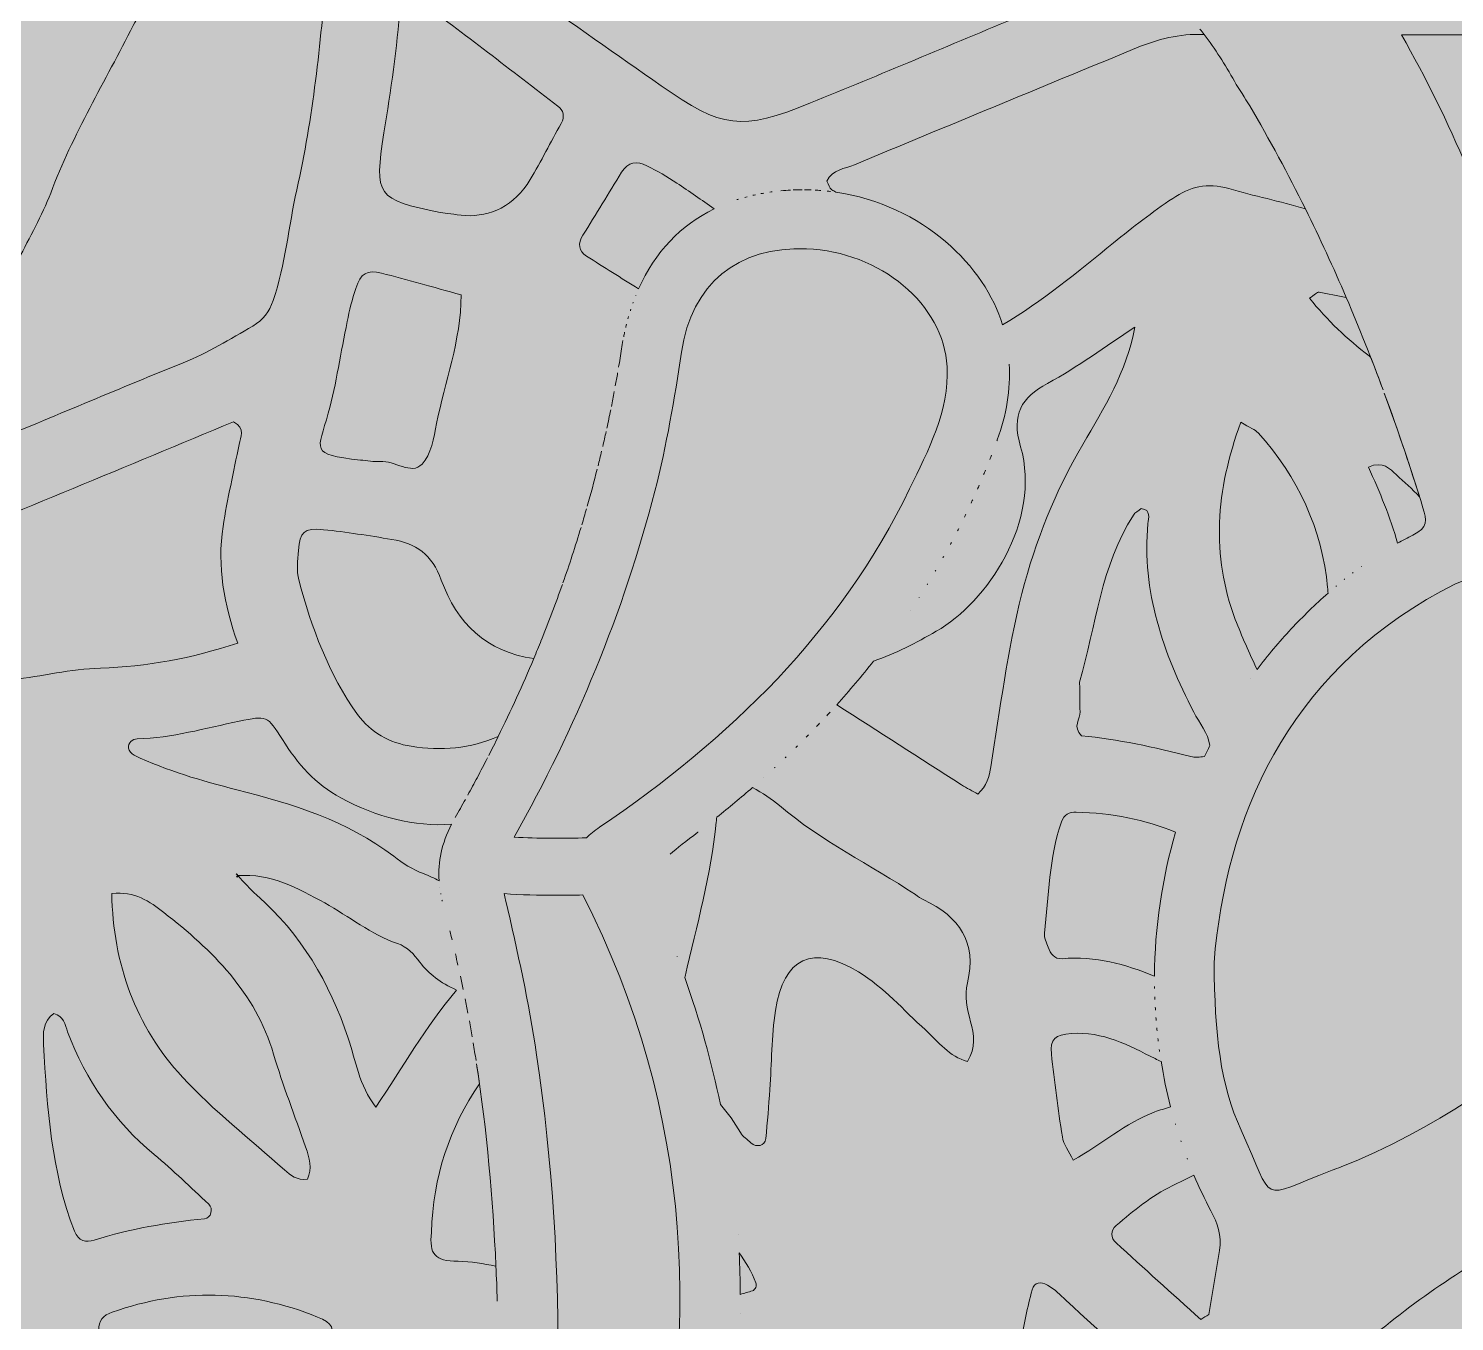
# Model space of a CAD drawing. Extents: x 31 to 2970, y -2969 to -30.
# Drawn here: x 884.4 to 1365, y -763.4 to -327.3 of the extents above; entities that cross this region are included whole.
import ezdxf

# ---------------------------------------------------------------- set-up
doc = ezdxf.new("R2010")
doc.units = 0
doc.header["$MEASUREMENT"] = 0
doc.layers.add('Layer 1', color=7, linetype='Continuous')

# ---------------------------------------------------------------- blocks, each defined once
blk = doc.blocks.new('block 2')
at = {"layer": 'Layer 1', "true_color": 0xffffff}
h = blk.add_hatch(color=7, dxfattribs=at)
h.dxf.hatch_style = 2
edge = h.paths.add_edge_path()
edge.add_spline(control_points=[(954.96, -613.02), (954.97, -613.03), (954.98, -613.04), (954.99, -613.05), (954.99, -613.04), (954.99, -613.03), (954.98, -613.01), (954.98, -613.02), (954.97, -613.02), (954.96, -613.02)], knot_values=[0, 0, 0, 0, 1, 1, 1, 2, 2, 2, 3, 3, 3, 3], degree=3, periodic=1)
at = {"layer": 'Layer 1', "lineweight": 0}
for points, knots in [([(1225.91, -315.08), (1226.82, -315.55), (1227.37, -316.7), (1228.14, -317.6), (1225.74, -320.83), (1221.98, -321.69), (1218.55, -323.12), (1195.01, -332.91), (1171.54, -342.84), (1147.94, -352.45), (1124.67, -361.93), (1118.09, -361.05), (1097.58, -346.63), (1082.63, -336.11), (1067.59, -325.7), (1052.81, -314.93), (1038.04, -304.15), (1024.79, -291.6), (1011.58, -279.34), (1012.38, -277.74), (1012.63, -276.29), (1013.26, -276.1), (1031.83, -270.62), (1049.48, -262.37), (1068.41, -257.92), (1073.47, -256.73), (1077.8, -256.57), (1082.88, -258.18), (1103.44, -264.7), (1124.4, -269.95), (1144.1, -279.05), (1151.11, -282.29), (1158.38, -284.99), (1166.08, -286.56), (1170.89, -287.54), (1175.61, -289.5), (1180.04, -291.7), (1195.42, -299.32), (1210.66, -307.21), (1225.91, -315.08)], [0, 0, 0, 0, 1, 1, 1, 2, 2, 2, 3, 3, 3, 4, 4, 4, 5, 5, 5, 6, 6, 6, 7, 7, 7, 8, 8, 8, 9, 9, 9, 10, 10, 10, 11, 11, 11, 12, 12, 12, 13, 13, 13, 13]), ([(976.69, -291.2), (979.19, -289.92), (981.56, -288.58), (984.61, -289.76), (986.46, -295.69), (985.3, -301.81), (984.82, -307.8), (982.81, -332.62), (980.29, -357.36), (974.78, -381.74), (971.98, -394.12), (971.07, -406.88), (966.82, -419.01), (965.45, -422.94), (963.57, -425.56), (959.97, -427.67), (952.32, -432.15), (944.8, -436.7), (936.51, -440.04), (915.47, -448.52), (894.61, -457.43), (873.65, -466.1), (870.08, -467.57), (866.42, -468.81), (862.75, -470.01), (860.6, -470.71), (858.45, -468.32), (859.33, -466.06), (865.79, -449.55), (870.95, -432.63), (875.86, -415.6), (876.91, -411.95), (879.28, -408.68), (881, -405.21), (884.67, -397.76), (888.94, -390.54), (891.85, -382.81), (899.28, -363.03), (910.22, -345.05), (919.67, -326.31), (922.31, -321.07), (925.83, -317.35), (930.97, -314.74), (938.37, -310.98), (945.57, -306.82), (952.95, -303.02), (960.81, -298.98), (968.81, -295.21), (976.69, -291.2)], [0, 0, 0, 0, 1, 1, 1, 2, 2, 2, 3, 3, 3, 4, 4, 4, 5, 5, 5, 6, 6, 6, 7, 7, 7, 8, 8, 8, 9, 9, 9, 10, 10, 10, 11, 11, 11, 12, 12, 12, 13, 13, 13, 14, 14, 14, 15, 15, 15, 16, 16, 16, 16]), ([(1015.34, -317.24), (1031.21, -329.29), (1047.05, -341.37), (1062.82, -353.55), (1064.6, -354.93), (1065.27, -356.95), (1063.9, -359.38), (1060.34, -365.63), (1057.17, -372.11), (1053.5, -378.3), (1048.18, -387.24), (1039.98, -390.83), (1031.61, -390.42), (1027.56, -389.93), (1025.33, -389.82), (1023.17, -389.38), (1001.61, -384.94), (1000.85, -383.91), (1004.18, -362.48), (1006.39, -348.24), (1008.82, -334.05), (1009.45, -319.62), (1009.6, -316.21), (1012.51, -315.1), (1015.34, -317.24)], [0, 0, 0, 0, 1, 1, 1, 2, 2, 2, 3, 3, 3, 4, 4, 4, 5, 5, 5, 6, 6, 6, 7, 7, 7, 8, 8, 8, 8]), ([(1256.46, -334.42), (1263.67, -331.42), (1270.86, -329.26), (1278.9, -329.32), (1279.48, -329.33), (1280.07, -329.33), (1280.65, -329.33), (1284.37, -334.13), (1287.63, -339.51), (1290.87, -345.13), (1292.48, -347.98), (1294.37, -350.63), (1296.02, -353.44), (1302.72, -364.83), (1308.94, -376.41), (1314.76, -388.17), (1306.19, -385.59), (1297.46, -383.82), (1288.92, -381.3), (1281.74, -379.17), (1275.67, -380.81), (1270.04, -384.62), (1263.17, -389.27), (1256.55, -394.32), (1250.14, -399.59), (1238.11, -409.46), (1226.04, -419.25), (1212.67, -427.31), (1206.95, -407.8), (1185.93, -386.8), (1156.45, -382.5), (1156, -382.24), (1155.56, -381.98), (1155.11, -381.72), (1154.33, -381.27), (1154.07, -379.91), (1153.47, -378.81), (1155.23, -374.81), (1159.54, -374.66), (1162.81, -373.29), (1193.98, -360.22), (1225.25, -347.41), (1256.46, -334.42)], [0, 0, 0, 0, 1, 1, 1, 2, 2, 2, 3, 3, 3, 4, 4, 4, 5, 5, 5, 6, 6, 6, 7, 7, 7, 8, 8, 8, 9, 9, 9, 10, 10, 10, 11, 11, 11, 12, 12, 12, 13, 13, 13, 14, 14, 14, 14]), ([(1279.23, -327.55), (1279.71, -328.13), (1280.19, -328.73), (1280.65, -329.33), (1280.19, -328.73), (1279.71, -328.13), (1279.23, -327.55)], [0, 0, 0, 0, 1, 1, 1, 2, 2, 2, 2]), ([(1373.46, -364.56), (1371.91, -367.82), (1370.48, -371.06), (1369.27, -374.35), (1362.8, -358.97), (1355.42, -344.01), (1347.14, -329.47), (1359.91, -329.46), (1372.68, -329.46), (1385.45, -329.48), (1388.07, -329.48), (1390.93, -328.75), (1394.38, -331.89), (1386.72, -342.87), (1379, -352.93), (1373.46, -364.56)], [0, 0, 0, 0, 1, 1, 1, 2, 2, 2, 3, 3, 3, 4, 4, 4, 5, 5, 5, 5]), ([(1090, -415.15), (1090, -415.15), (1090, -415.15), (1090.01, -415.14), (1084.15, -411.47), (1078.3, -407.79), (1072.46, -404.09), (1069.71, -402.35), (1069.44, -399.88), (1071.23, -397.03), (1075.65, -390), (1079.93, -382.9), (1084.25, -375.81), (1086.41, -372.28), (1089.5, -371.93), (1092.83, -373.61), (1096.28, -375.35), (1099.62, -377.35), (1102.86, -379.46), (1107.12, -382.25), (1111.26, -385.2), (1115.47, -388.15), (1104.24, -393.66), (1095.55, -402.67), (1090, -415.15)], [0, 0, 0, 0, 1, 1, 1, 2, 2, 2, 3, 3, 3, 4, 4, 4, 5, 5, 5, 6, 6, 6, 7, 7, 7, 8, 8, 8, 8]), ([(1125.78, -384.27), (1126.04, -384.2), (1126.3, -384.13), (1126.56, -384.06), (1126.3, -384.13), (1126.04, -384.2), (1125.78, -384.27)], [0, 0, 0, 0, 1, 1, 1, 2, 2, 2, 2]), ([(1128.47, -383.59), (1128.77, -383.52), (1129.07, -383.45), (1129.37, -383.39), (1129.07, -383.45), (1128.77, -383.52), (1128.47, -383.59)], [0, 0, 0, 0, 1, 1, 1, 2, 2, 2, 2]), ([(1131.26, -383.01), (1131.58, -382.95), (1131.89, -382.89), (1132.2, -382.83), (1131.89, -382.89), (1131.58, -382.95), (1131.26, -383.01)], [0, 0, 0, 0, 1, 1, 1, 2, 2, 2, 2]), ([(1134.21, -382.52), (1134.5, -382.48), (1134.78, -382.43), (1135.07, -382.39), (1134.78, -382.43), (1134.5, -382.48), (1134.21, -382.52)], [0, 0, 0, 0, 1, 1, 1, 2, 2, 2, 2]), ([(1137.98, -382.05), (1139.08, -381.95), (1140.16, -381.88), (1141.23, -381.82), (1140.16, -381.88), (1139.08, -381.95), (1137.98, -382.05)], [0, 0, 0, 0, 1, 1, 1, 2, 2, 2, 2]), ([(1142.1, -381.78), (1143.12, -381.74), (1144.13, -381.71), (1145.14, -381.71), (1144.13, -381.71), (1143.12, -381.74), (1142.1, -381.78)], [0, 0, 0, 0, 1, 1, 1, 2, 2, 2, 2]), ([(1145.97, -381.72), (1146.7, -381.72), (1147.42, -381.74), (1148.14, -381.76), (1147.42, -381.74), (1146.7, -381.72), (1145.97, -381.72)], [0, 0, 0, 0, 1, 1, 1, 2, 2, 2, 2]), ([(1149.47, -381.82), (1150.13, -381.85), (1150.79, -381.9), (1151.45, -381.95), (1150.79, -381.9), (1150.13, -381.85), (1149.47, -381.82)], [0, 0, 0, 0, 1, 1, 1, 2, 2, 2, 2]), ([(1154.72, -382.28), (1154.34, -382.23), (1153.96, -382.19), (1153.57, -382.15), (1153.96, -382.19), (1154.34, -382.23), (1154.72, -382.28)], [0, 0, 0, 0, 1, 1, 1, 2, 2, 2, 2]), ([(1123.17, -385.05), (1123.35, -384.99), (1123.53, -384.94), (1123.7, -384.88), (1123.53, -384.94), (1123.35, -384.99), (1123.17, -385.05)], [0, 0, 0, 0, 1, 1, 1, 2, 2, 2, 2]), ([(1314.77, -388.18), (1319.64, -398.01), (1324.23, -407.97), (1328.55, -418.04), (1324.23, -407.97), (1319.64, -398.01), (1314.77, -388.18)], [0, 0, 0, 0, 1, 1, 1, 2, 2, 2, 2]), ([(1146.64, -401.63), (1171.44, -402.55), (1192.98, -420.4), (1193.98, -441.4), (1194.71, -456.48), (1187.64, -469.56), (1181.37, -482.52), (1157.94, -530.94), (1120.71, -566.9), (1076.87, -596.71), (1075.17, -597.86), (1073.67, -599.06), (1072.4, -600.25), (1065.1, -600.44), (1055.9, -600.52), (1048.1, -600.02), (1068.75, -563.13), (1084.91, -524.44), (1095.48, -483.36), (1099.48, -467.86), (1102.1, -452.21), (1104.44, -436.48), (1107.87, -413.4), (1123.33, -400.78), (1146.64, -401.63)], [0, 0, 0, 0, 1, 1, 1, 2, 2, 2, 3, 3, 3, 4, 4, 4, 5, 5, 5, 6, 6, 6, 7, 7, 7, 8, 8, 8, 8]), ([(1003.35, -409.85), (1011.93, -412), (1020.43, -414.48), (1030.23, -417.16), (1030.04, -432.87), (1024.74, -446.47), (1021.92, -460.52), (1020.96, -465.31), (1020.12, -471.06), (1017.02, -474.24), (1013.3, -478.06), (1007.8, -472.95), (1002.9, -473.33), (1000.71, -473.5), (998.47, -473.08), (996.26, -472.85), (978.68, -471), (981.99, -469.66), (985.41, -457.02), (988.15, -446.91), (989.63, -436.47), (991.77, -426.19), (992.55, -422.41), (993.41, -418.61), (994.65, -414.96), (996.36, -409.88), (998.42, -408.62), (1003.35, -409.85)], [0, 0, 0, 0, 1, 1, 1, 2, 2, 2, 3, 3, 3, 4, 4, 4, 5, 5, 5, 6, 6, 6, 7, 7, 7, 8, 8, 8, 9, 9, 9, 9]), ([(1089.02, -417.48), (1089.04, -417.44), (1089.06, -417.39), (1089.08, -417.34), (1089.06, -417.39), (1089.04, -417.44), (1089.02, -417.48)], [0, 0, 0, 0, 1, 1, 1, 2, 2, 2, 2]), ([(1336.76, -438.13), (1336.6, -438.01), (1336.43, -437.89), (1336.27, -437.76), (1328.82, -432.11), (1322.14, -425.71), (1316.13, -418.29), (1317.8, -417.21), (1318.7, -416.13), (1319.37, -416.26), (1322.44, -416.85), (1325.5, -417.47), (1328.56, -418.07), (1332.96, -428.34), (1337.08, -438.73), (1340.97, -449.22), (1339.59, -445.51), (1338.2, -441.81), (1336.76, -438.13)], [0, 0, 0, 0, 1, 1, 1, 2, 2, 2, 3, 3, 3, 4, 4, 4, 5, 5, 5, 6, 6, 6, 6]), ([(1087.22, -422.51), (1087.28, -422.35), (1087.33, -422.18), (1087.38, -422.01), (1087.33, -422.18), (1087.28, -422.35), (1087.22, -422.51)], [0, 0, 0, 0, 1, 1, 1, 2, 2, 2, 2]), ([(1088.09, -419.94), (1088.13, -419.83), (1088.16, -419.73), (1088.2, -419.63), (1088.16, -419.73), (1088.13, -419.83), (1088.09, -419.94)], [0, 0, 0, 0, 1, 1, 1, 2, 2, 2, 2]), ([(1085.68, -428.12), (1085.76, -427.77), (1085.84, -427.41), (1085.93, -427.05), (1085.84, -427.41), (1085.76, -427.77), (1085.68, -428.12)], [0, 0, 0, 0, 1, 1, 1, 2, 2, 2, 2]), ([(1086.42, -425.23), (1086.49, -424.98), (1086.55, -424.73), (1086.63, -424.48), (1086.55, -424.73), (1086.49, -424.98), (1086.42, -425.23)], [0, 0, 0, 0, 1, 1, 1, 2, 2, 2, 2]), ([(1084.25, -435.4), (1083.94, -437.46), (1083.6, -439.52), (1083.26, -441.58), (1083.6, -439.52), (1083.94, -437.46), (1084.25, -435.4), (1084.4, -434.42), (1084.56, -433.46), (1084.74, -432.51), (1084.57, -433.46), (1084.4, -434.42), (1084.25, -435.4)], [0, 0, 0, 0, 1, 1, 1, 2, 2, 2, 3, 3, 3, 4, 4, 4, 4]), ([(1084.99, -431.27), (1085.09, -430.75), (1085.19, -430.23), (1085.3, -429.73), (1085.19, -430.23), (1085.09, -430.75), (1084.99, -431.27)], [0, 0, 0, 0, 1, 1, 1, 2, 2, 2, 2]), ([(1218.75, -468.35), (1215.58, -457.44), (1219.03, -451.81), (1227.87, -447.01), (1238.06, -441.48), (1247.36, -434.53), (1257.23, -428.1), (1254.5, -443.17), (1246.92, -455.26), (1239.72, -467.59), (1230.54, -483.33), (1223.83, -499.9), (1219.24, -517.81), (1214.28, -537.15), (1211.93, -556.74), (1208.71, -576.26), (1208.17, -579.52), (1207.43, -582.8), (1204.32, -585.48), (1202.6, -584.5), (1200.66, -583.52), (1198.84, -582.35), (1184.84, -573.38), (1170.85, -564.39), (1156.83, -555.38), (1161.13, -550.6), (1165.26, -545.68), (1169.23, -540.64), (1176.64, -538.16), (1183.56, -534.44), (1190.35, -530.6), (1207.39, -520.97), (1226.01, -493.35), (1218.75, -468.35)], [0, 0, 0, 0, 1, 1, 1, 2, 2, 2, 3, 3, 3, 4, 4, 4, 5, 5, 5, 6, 6, 6, 7, 7, 7, 8, 8, 8, 9, 9, 9, 10, 10, 10, 11, 11, 11, 11]), ([(1214.91, -440.49), (1215.39, -449.12), (1213.97, -457.63), (1210.91, -466.09), (1210.87, -466.19), (1210.84, -466.28), (1210.8, -466.38), (1210.84, -466.28), (1210.87, -466.19), (1210.91, -466.09), (1213.97, -457.63), (1215.39, -449.12), (1214.91, -440.49)], [0, 0, 0, 0, 1, 1, 1, 2, 2, 2, 3, 3, 3, 4, 4, 4, 4]), ([(1082.94, -443.41), (1082.68, -444.9), (1082.42, -446.39), (1082.15, -447.87), (1082.42, -446.39), (1082.68, -444.9), (1082.94, -443.41)], [0, 0, 0, 0, 1, 1, 1, 2, 2, 2, 2]), ([(1081.8, -449.79), (1081.48, -451.47), (1081.16, -453.14), (1080.82, -454.82), (1081.16, -453.14), (1081.48, -451.47), (1081.8, -449.79)], [0, 0, 0, 0, 1, 1, 1, 2, 2, 2, 2]), ([(1350.98, -498.17), (1349.23, -499.05), (1347.51, -499.97), (1345.81, -500.92), (1345.82, -500.92), (1345.82, -500.92), (1345.82, -500.92), (1343.49, -492.13), (1339.75, -483.66), (1336.04, -475.24), (1340.92, -473.03), (1343.32, -475.9), (1345.39, -477.78), (1348.07, -480.21), (1350.75, -482.65), (1353.25, -485.26), (1349.56, -473.48), (1345.61, -461.83), (1341.37, -450.3), (1346.05, -463.03), (1350.39, -475.91), (1354.41, -488.94), (1355.72, -493.17), (1356.22, -495.59), (1350.98, -498.17)], [0, 0, 0, 0, 1, 1, 1, 2, 2, 2, 3, 3, 3, 4, 4, 4, 5, 5, 5, 6, 6, 6, 7, 7, 7, 8, 8, 8, 8]), ([(1080.61, -455.91), (1080.19, -457.97), (1079.75, -460.03), (1079.31, -462.09), (1079.75, -460.03), (1080.19, -457.97), (1080.61, -455.91)], [0, 0, 0, 0, 1, 1, 1, 2, 2, 2, 2]), ([(953.44, -459.97), (957.73, -462.33), (955.77, -465.14), (955.32, -467.57), (953.57, -476.81), (951.35, -485.98), (949.93, -495.27), (947.9, -508.63), (950.24, -521.65), (954.88, -534.63), (939.41, -539.69), (924.16, -542.58), (908.64, -543.03), (898.54, -543.32), (888.88, -545.77), (878.99, -546.94), (871.41, -547.84), (865.94, -551.82), (861.46, -558.19), (852.77, -570.52), (846.64, -584.23), (839.32, -597.28), (834.14, -606.52), (827.98, -614.96), (821.13, -624.08), (810.23, -617.06), (800.53, -609.03), (787.9, -605.72), (776.09, -602.62), (764.38, -599.65), (752.41, -599), (750.94, -595.27), (753.23, -593.43), (755.14, -591.51), (781.05, -565.56), (807, -539.65), (832.91, -513.7), (836.46, -510.14), (840.19, -506.93), (844.94, -504.97), (881.29, -489.94), (917.61, -474.84), (953.44, -459.97)], [0, 0, 0, 0, 1, 1, 1, 2, 2, 2, 3, 3, 3, 4, 4, 4, 5, 5, 5, 6, 6, 6, 7, 7, 7, 8, 8, 8, 9, 9, 9, 10, 10, 10, 11, 11, 11, 12, 12, 12, 13, 13, 13, 14, 14, 14, 14]), ([(1292.98, -460.13), (1296.12, -462.01), (1297.81, -462.56), (1298.85, -463.71), (1312.27, -478.56), (1320.44, -496.23), (1322.26, -515.86), (1322.31, -516.49), (1322.36, -517.11), (1322.41, -517.74), (1318.11, -521.53), (1313.98, -525.58), (1309.98, -529.82), (1305.89, -534.18), (1302.06, -538.74), (1298.49, -543.47), (1298.49, -543.47), (1298.49, -543.47), (1298.49, -543.47), (1295.83, -537.92), (1293.33, -532.31), (1291.15, -526.58), (1282.98, -505.05), (1284.54, -483.18), (1292.98, -460.13)], [0, 0, 0, 0, 1, 1, 1, 2, 2, 2, 3, 3, 3, 4, 4, 4, 5, 5, 5, 6, 6, 6, 7, 7, 7, 8, 8, 8, 8]), ([(1079.05, -463.23), (1078.68, -464.91), (1078.3, -466.59), (1077.91, -468.26), (1078.3, -466.59), (1078.68, -464.91), (1079.05, -463.23)], [0, 0, 0, 0, 1, 1, 1, 2, 2, 2, 2]), ([(1077.53, -469.86), (1077.14, -471.52), (1076.74, -473.17), (1076.33, -474.82), (1076.74, -473.17), (1077.14, -471.52), (1077.53, -469.86)], [0, 0, 0, 0, 1, 1, 1, 2, 2, 2, 2]), ([(1208.4, -472.66), (1208.59, -472.18), (1208.79, -471.7), (1208.98, -471.22), (1208.79, -471.7), (1208.59, -472.18), (1208.4, -472.66)], [0, 0, 0, 0, 1, 1, 1, 2, 2, 2, 2]), ([(1076.04, -475.98), (1074.99, -480.14), (1073.88, -484.27), (1072.72, -488.38), (1073.88, -484.27), (1074.99, -480.14), (1076.04, -475.98)], [0, 0, 0, 0, 1, 1, 1, 2, 2, 2, 2]), ([(1206.32, -477.78), (1206.53, -477.28), (1206.75, -476.79), (1206.96, -476.28), (1206.75, -476.79), (1206.53, -477.28), (1206.32, -477.78)], [0, 0, 0, 0, 1, 1, 1, 2, 2, 2, 2]), ([(1204.24, -482.63), (1204.44, -482.18), (1204.64, -481.74), (1204.84, -481.29), (1204.64, -481.74), (1204.44, -482.18), (1204.24, -482.63)], [0, 0, 0, 0, 1, 1, 1, 2, 2, 2, 2]), ([(1072.44, -489.35), (1071.92, -491.14), (1071.4, -492.93), (1070.87, -494.72), (1071.4, -492.93), (1071.92, -491.14), (1072.44, -489.35)], [0, 0, 0, 0, 1, 1, 1, 2, 2, 2, 2]), ([(1202.07, -487.41), (1202.25, -487.02), (1202.44, -486.63), (1202.62, -486.24), (1202.44, -486.63), (1202.25, -487.02), (1202.07, -487.41)], [0, 0, 0, 0, 1, 1, 1, 2, 2, 2, 2]), ([(1277.11, -557.85), (1279, -561.53), (1282.02, -564.93), (1282.54, -569.16), (1281.92, -570.39), (1281.31, -571.63), (1280.72, -572.88), (1280.72, -572.88), (1280.72, -572.88), (1280.72, -572.88), (1279.14, -573.03), (1277.56, -573.21), (1276.11, -572.84), (1263.81, -569.68), (1251.43, -566.96), (1239.34, -565.88), (1236.07, -562.76), (1238.94, -560.23), (1238.8, -557.72), (1238.65, -554.96), (1238.74, -552.19), (1238.72, -549.42), (1238.71, -548.87), (1238.51, -548.27), (1238.66, -547.77), (1244.19, -528.81), (1245.75, -508.56), (1256.81, -491.4), (1257.37, -490.52), (1258.48, -489.99), (1259.4, -489.25), (1262.94, -489.57), (1261.81, -492.53), (1261.66, -494.21), (1259.6, -517.2), (1266.84, -537.85), (1277.11, -557.85)], [0, 0, 0, 0, 1, 1, 1, 2, 2, 2, 3, 3, 3, 4, 4, 4, 5, 5, 5, 6, 6, 6, 7, 7, 7, 8, 8, 8, 9, 9, 9, 10, 10, 10, 11, 11, 11, 12, 12, 12, 12]), ([(1199.83, -492.1), (1199.99, -491.78), (1200.16, -491.45), (1200.32, -491.12), (1200.16, -491.45), (1199.99, -491.78), (1199.83, -492.1)], [0, 0, 0, 0, 1, 1, 1, 2, 2, 2, 2]), ([(1042.7, -566.08), (1033.35, -570.09), (1023.4, -571.09), (1013.34, -569.4), (1006.18, -568.2), (999.64, -564.77), (995.27, -558.66), (985.48, -544.97), (979.79, -529.38), (975.45, -513.3), (974.62, -510.21), (975.15, -506.69), (975.37, -503.39), (975.8, -497.09), (977.17, -495.73), (983.78, -496.36), (991.48, -497.1), (999.14, -498.37), (1006.78, -499.62), (1014.92, -500.95), (1020.39, -504.69), (1023.5, -513.31), (1028.73, -527.84), (1038.76, -537.61), (1054.67, -539.8), (1050.95, -548.66), (1046.96, -557.42), (1042.7, -566.08)], [0, 0, 0, 0, 1, 1, 1, 2, 2, 2, 3, 3, 3, 4, 4, 4, 5, 5, 5, 6, 6, 6, 7, 7, 7, 8, 8, 8, 9, 9, 9, 9]), ([(1070.6, -495.6), (1068.7, -501.88), (1066.67, -508.11), (1064.5, -514.29), (1066.67, -508.11), (1068.7, -501.88), (1070.6, -495.6)], [0, 0, 0, 0, 1, 1, 1, 2, 2, 2, 2]), ([(1197.5, -496.74), (1197.64, -496.47), (1197.78, -496.21), (1197.92, -495.94), (1197.78, -496.21), (1197.64, -496.47), (1197.5, -496.74)], [0, 0, 0, 0, 1, 1, 1, 2, 2, 2, 2]), ([(1195.1, -501.31), (1195.21, -501.11), (1195.32, -500.91), (1195.43, -500.7), (1195.32, -500.91), (1195.21, -501.11), (1195.1, -501.31)], [0, 0, 0, 0, 1, 1, 1, 2, 2, 2, 2]), ([(1192.59, -505.86), (1192.68, -505.7), (1192.77, -505.55), (1192.85, -505.4), (1192.77, -505.55), (1192.68, -505.7), (1192.59, -505.86)], [0, 0, 0, 0, 1, 1, 1, 2, 2, 2, 2]), ([(1401.06, -507.09), (1439.37, -507.17), (1461.68, -537.13), (1451.02, -575.4), (1432.72, -641.48), (1389.68, -685.56), (1326.83, -711.25), (1325.83, -711.67), (1324.75, -711.94), (1323.75, -712.33), (1298.37, -722.29), (1304.64, -723.94), (1293.1, -698.83), (1286.06, -683.48), (1284.22, -666.79), (1283.98, -642.29), (1288.02, -593.33), (1308.14, -545.98), (1360.41, -517.17), (1372.99, -510.21), (1386.83, -507.09), (1401.06, -507.09)], [0, 0, 0, 0, 1, 1, 1, 2, 2, 2, 3, 3, 3, 4, 4, 4, 5, 5, 5, 6, 6, 6, 7, 7, 7, 7]), ([(1333.66, -508.71), (1333.66, -508.71), (1333.67, -508.71), (1333.67, -508.7), (1333.67, -508.71), (1333.66, -508.71), (1333.66, -508.71)], [0, 0, 0, 0, 1, 1, 1, 2, 2, 2, 2]), ([(1190, -510.35), (1190.06, -510.24), (1190.12, -510.14), (1190.19, -510.03), (1190.12, -510.14), (1190.06, -510.24), (1190, -510.35)], [0, 0, 0, 0, 1, 1, 1, 2, 2, 2, 2]), ([(1327.81, -513.18), (1327.89, -513.12), (1327.97, -513.05), (1328.06, -512.98), (1327.97, -513.05), (1327.89, -513.12), (1327.81, -513.18)], [0, 0, 0, 0, 1, 1, 1, 2, 2, 2, 2]), ([(1330.65, -510.95), (1330.72, -510.9), (1330.78, -510.85), (1330.85, -510.8), (1330.78, -510.85), (1330.72, -510.9), (1330.65, -510.95)], [0, 0, 0, 0, 1, 1, 1, 2, 2, 2, 2]), ([(1057.27, -533.49), (1059.75, -527.31), (1062.1, -521.09), (1064.31, -514.81), (1062.1, -521.09), (1059.75, -527.31), (1057.27, -533.49)], [0, 0, 0, 0, 1, 1, 1, 2, 2, 2, 2]), ([(1184.54, -519.2), (1184.56, -519.17), (1184.58, -519.14), (1184.59, -519.11), (1184.58, -519.14), (1184.56, -519.17), (1184.54, -519.2)], [0, 0, 0, 0, 1, 1, 1, 2, 2, 2, 2]), ([(1187.31, -514.8), (1187.35, -514.73), (1187.39, -514.67), (1187.43, -514.6), (1187.39, -514.67), (1187.35, -514.73), (1187.31, -514.8)], [0, 0, 0, 0, 1, 1, 1, 2, 2, 2, 2]), ([(1325.07, -515.44), (1325.13, -515.39), (1325.19, -515.33), (1325.26, -515.28), (1325.19, -515.33), (1325.13, -515.39), (1325.07, -515.44)], [0, 0, 0, 0, 1, 1, 1, 2, 2, 2, 2]), ([(1181.67, -523.56), (1181.67, -523.56), (1181.67, -523.55), (1181.67, -523.55), (1181.67, -523.55), (1181.67, -523.56), (1181.67, -523.56)], [0, 0, 0, 0, 1, 1, 1, 2, 2, 2, 2]), ([(1054.68, -539.78), (1055.54, -537.73), (1056.38, -535.68), (1057.21, -533.62), (1056.38, -535.68), (1055.54, -537.73), (1054.68, -539.78)], [0, 0, 0, 0, 1, 1, 1, 2, 2, 2, 2]), ([(1296.27, -546.48), (1296.25, -546.51), (1296.23, -546.54), (1296.21, -546.57), (1296.23, -546.54), (1296.25, -546.51), (1296.27, -546.48)], [0, 0, 0, 0, 1, 1, 1, 2, 2, 2, 2]), ([(989.69, -586.81), (1001.84, -593.27), (1014.16, -596.54), (1026.96, -595.7), (1026.96, -595.7), (1026.96, -595.7), (1026.96, -595.7), (1023.64, -602.22), (1022.31, -608.23), (1022.77, -614.8), (1021.09, -613.86), (1019.35, -613.02), (1017.49, -612.32), (1013.91, -610.98), (1010.5, -608.83), (1007.46, -606.49), (991.75, -594.37), (973.26, -588.83), (954.53, -584.03), (942.69, -580.99), (931, -577.69), (919.96, -572.41), (919.1, -572), (918.13, -570.89), (918.04, -570.02), (917.85, -568.11), (919.36, -566.92), (921.02, -566.87), (932.75, -566.55), (943.95, -563.32), (955.32, -560.93), (964.64, -558.98), (964.86, -558.99), (969.98, -567.15), (975.07, -575.26), (981.01, -582.2), (989.69, -586.81)], [0, 0, 0, 0, 1, 1, 1, 2, 2, 2, 3, 3, 3, 4, 4, 4, 5, 5, 5, 6, 6, 6, 7, 7, 7, 8, 8, 8, 9, 9, 9, 10, 10, 10, 11, 11, 11, 12, 12, 12, 12]), ([(1149.98, -562.75), (1150.33, -562.38), (1150.68, -562.01), (1151.03, -561.64), (1150.68, -562.01), (1150.33, -562.38), (1149.98, -562.75)], [0, 0, 0, 0, 1, 1, 1, 2, 2, 2, 2]), ([(1153.42, -559.11), (1153.82, -558.68), (1154.2, -558.25), (1154.59, -557.83), (1154.2, -558.25), (1153.82, -558.68), (1153.42, -559.11)], [0, 0, 0, 0, 1, 1, 1, 2, 2, 2, 2]), ([(1039.48, -572.5), (1040.56, -570.37), (1041.63, -568.24), (1042.69, -566.11), (1041.63, -568.24), (1040.56, -570.37), (1039.48, -572.5)], [0, 0, 0, 0, 1, 1, 1, 2, 2, 2, 2]), ([(1146.51, -566.31), (1146.77, -566.04), (1147.03, -565.77), (1147.3, -565.5), (1147.03, -565.77), (1146.77, -566.04), (1146.51, -566.31)], [0, 0, 0, 0, 1, 1, 1, 2, 2, 2, 2]), ([(1142.99, -569.81), (1143.18, -569.63), (1143.36, -569.44), (1143.54, -569.26), (1143.36, -569.44), (1143.18, -569.63), (1142.99, -569.81)], [0, 0, 0, 0, 1, 1, 1, 2, 2, 2, 2]), ([(1035.68, -579.79), (1036.83, -577.64), (1037.95, -575.48), (1039.06, -573.31), (1037.95, -575.48), (1036.83, -577.64), (1035.68, -579.79)], [0, 0, 0, 0, 1, 1, 1, 2, 2, 2, 2]), ([(1135.83, -576.61), (1135.88, -576.57), (1135.93, -576.52), (1135.98, -576.48), (1135.93, -576.52), (1135.88, -576.57), (1135.83, -576.61)], [0, 0, 0, 0, 1, 1, 1, 2, 2, 2, 2]), ([(1139.44, -573.24), (1139.55, -573.13), (1139.66, -573.03), (1139.77, -572.92), (1139.66, -573.03), (1139.55, -573.13), (1139.44, -573.24)], [0, 0, 0, 0, 1, 1, 1, 2, 2, 2, 2]), ([(1032.41, -585.85), (1033.5, -583.86), (1034.58, -581.86), (1035.65, -579.86), (1034.58, -581.86), (1033.5, -583.86), (1032.41, -585.85)], [0, 0, 0, 0, 1, 1, 1, 2, 2, 2, 2]), ([(1132.17, -579.95), (1132.18, -579.94), (1132.19, -579.93), (1132.2, -579.92), (1132.19, -579.93), (1132.18, -579.94), (1132.17, -579.95)], [0, 0, 0, 0, 1, 1, 1, 2, 2, 2, 2]), ([(1128.42, -583.26), (1131.84, -585.26), (1134.85, -587.1), (1137.48, -589.35), (1151.53, -601.33), (1168.11, -609.32), (1183.34, -619.41), (1184.27, -620.03), (1185.16, -620.72), (1186.16, -621.19), (1198.11, -626.84), (1204.16, -635.41), (1200.82, -649.2), (1199.78, -653.51), (1200.72, -657.95), (1201.93, -662.34), (1203.08, -666.49), (1203.8, -670.92), (1200.9, -675.69), (1194.69, -674.12), (1191.1, -668.95), (1186.7, -665.01), (1179.28, -658.36), (1172.77, -650.73), (1164.09, -645.44), (1148.86, -636.16), (1138.82, -640.52), (1136.11, -658.53), (1134.79, -667.28), (1134.86, -676.23), (1134.25, -685.09), (1133.86, -690.61), (1133.46, -696.14), (1132.85, -701.65), (1132.58, -704.13), (1129.81, -704.85), (1127.89, -703.09), (1126.67, -701.97), (1125.11, -701.02), (1124.33, -699.64), (1122.4, -696.2), (1120.12, -693.09), (1117.58, -690.21), (1114.61, -675.89), (1110.65, -661.62), (1105.6, -647.4), (1105.62, -647.29), (1105.64, -647.18), (1105.67, -647.07), (1109.55, -629.77), (1114.58, -612.72), (1116.17, -594.93), (1116.22, -594.4), (1116.29, -593.87), (1116.37, -593.34), (1116.37, -593.34), (1116.36, -593.34), (1116.36, -593.34), (1120.47, -590.05), (1124.49, -586.69), (1128.42, -583.26)], [0, 0, 0, 0, 1, 1, 1, 2, 2, 2, 3, 3, 3, 4, 4, 4, 5, 5, 5, 6, 6, 6, 7, 7, 7, 8, 8, 8, 9, 9, 9, 10, 10, 10, 11, 11, 11, 12, 12, 12, 13, 13, 13, 14, 14, 14, 15, 15, 15, 16, 16, 16, 17, 17, 17, 18, 18, 18, 19, 19, 19, 20, 20, 20, 20]), ([(1028.22, -593.35), (1029.37, -591.34), (1030.49, -589.32), (1031.61, -587.3), (1030.49, -589.32), (1029.37, -591.34), (1028.22, -593.35)], [0, 0, 0, 0, 1, 1, 1, 2, 2, 2, 2]), ([(1263.91, -646.93), (1254.15, -642.83), (1243.98, -640.14), (1232.77, -641.01), (1230.11, -641.21), (1228.89, -639.25), (1228.06, -637.14), (1227.46, -635.61), (1226.62, -633.89), (1226.81, -632.37), (1228.38, -619.83), (1228.25, -607.04), (1232.51, -594.91), (1233.38, -592.43), (1235.15, -591.53), (1237.53, -591.59), (1249.57, -591.88), (1260.7, -594.09), (1271.04, -598.33), (1266.41, -614.11), (1264, -630.51), (1263.91, -646.93)], [0, 0, 0, 0, 1, 1, 1, 2, 2, 2, 3, 3, 3, 4, 4, 4, 5, 5, 5, 6, 6, 6, 7, 7, 7, 7]), ([(1110.02, -598.33), (1106.07, -601.36), (1102.96, -603.74), (1100.62, -605.81), (1102.96, -603.74), (1106.07, -601.36), (1110.02, -598.33), (1110.03, -598.32), (1110.03, -598.32), (1110.03, -598.32), (1110.03, -598.32), (1110.03, -598.32), (1110.02, -598.33)], [0, 0, 0, 0, 1, 1, 1, 2, 2, 2, 3, 3, 3, 4, 4, 4, 4]), ([(954.76, -613.03), (954.83, -613.02), (954.89, -613.02), (954.96, -613.02), (954.93, -612.99), (954.9, -612.96), (954.88, -612.93), (954.89, -612.91), (954.9, -612.9), (954.92, -612.89), (954.94, -612.93), (954.97, -612.98), (954.98, -613.01), (965.88, -612.14), (975.13, -617.2), (984.22, -622.23), (992.41, -626.75), (999.73, -632.83), (1008.75, -635.9), (1012.04, -637.02), (1014.28, -639.51), (1016.28, -642.17), (1019.27, -646.14), (1023.09, -649.11), (1028.66, -651.58), (1018.1, -664.16), (1010.52, -677.54), (1001.48, -691.06), (995.66, -683.58), (994.65, -675.29), (992.13, -667.8), (985.83, -649.04), (976.21, -632.66), (961.25, -619.53), (959, -617.55), (957.04, -615.25), (954.99, -613.05), (955.17, -613.67), (953.95, -613.82), (954.76, -613.03)], [0, 0, 0, 0, 1, 1, 1, 2, 2, 2, 3, 3, 3, 4, 4, 4, 5, 5, 5, 6, 6, 6, 7, 7, 7, 8, 8, 8, 9, 9, 9, 10, 10, 10, 11, 11, 11, 12, 12, 12, 13, 13, 13, 13]), ([(954.37, -612.38), (954.55, -612.5), (954.68, -612.61), (954.78, -612.72), (954.77, -612.74), (954.77, -612.78), (954.77, -612.81), (954.63, -612.67), (954.5, -612.52), (954.37, -612.38)], [0, 0, 0, 0, 1, 1, 1, 2, 2, 2, 3, 3, 3, 3]), ([(954.96, -613.02), (954.97, -613.03), (954.98, -613.04), (954.99, -613.05), (954.99, -613.04), (954.99, -613.03), (954.98, -613.01), (954.98, -613.02), (954.97, -613.02), (954.96, -613.02)], [0, 0, 0, 0, 1, 1, 1, 2, 2, 2, 3, 3, 3, 3]), ([(929.96, -625.42), (946.3, -638.18), (960.8, -652.34), (966.94, -673.16), (970.07, -683.75), (974.15, -694.06), (977.78, -704.51), (979.03, -708.12), (980.12, -711.76), (978.37, -715.36), (974.85, -715.89), (972.64, -714.02), (970.63, -712.23), (959.05, -701.93), (946.74, -692.28), (936.26, -680.94), (920.37, -663.75), (912.9, -642.77), (912.43, -619.05), (920.19, -618.19), (925.24, -621.73), (929.96, -625.42)], [0, 0, 0, 0, 1, 1, 1, 2, 2, 2, 3, 3, 3, 4, 4, 4, 5, 5, 5, 6, 6, 6, 7, 7, 7, 7]), ([(1022.98, -617.03), (1022.98, -617), (1022.98, -616.97), (1022.97, -616.95), (1022.98, -616.97), (1022.98, -617), (1022.98, -617.03)], [0, 0, 0, 0, 1, 1, 1, 2, 2, 2, 2]), ([(1023.33, -619.31), (1023.32, -619.23), (1023.3, -619.15), (1023.29, -619.07), (1023.3, -619.15), (1023.32, -619.23), (1023.33, -619.31)], [0, 0, 0, 0, 1, 1, 1, 2, 2, 2, 2]), ([(1062.06, -619.63), (1065.33, -619.63), (1068.4, -619.6), (1071.17, -619.52), (1108.6, -692.71), (1111.94, -769.14), (1091.48, -847.75), (1089.1, -856.87), (1086.83, -866.02), (1084.02, -875.02), (1083.6, -876.37), (1083.25, -877.64), (1082.98, -878.83), (1072.56, -885.6), (1061.6, -891.79), (1053.4, -895.25), (1053.44, -894.37), (1053.56, -893.44), (1053.67, -892.48), (1064.37, -819.56), (1066.52, -746.48), (1055.64, -673.4), (1053.02, -655.87), (1049.25, -638.44), (1045.14, -621.21), (1044.94, -620.48), (1044.83, -619.75), (1044.71, -619.06), (1050.33, -619.48), (1056.4, -619.63), (1062.06, -619.63)], [0, 0, 0, 0, 1, 1, 1, 2, 2, 2, 3, 3, 3, 4, 4, 4, 5, 5, 5, 6, 6, 6, 7, 7, 7, 8, 8, 8, 9, 9, 9, 10, 10, 10, 10]), ([(1023.8, -621.61), (1023.77, -621.49), (1023.75, -621.37), (1023.72, -621.24), (1023.75, -621.37), (1023.77, -621.49), (1023.8, -621.61)], [0, 0, 0, 0, 1, 1, 1, 2, 2, 2, 2]), ([(1026.38, -631.63), (1026.63, -632.62), (1026.86, -633.61), (1027.11, -634.6), (1026.86, -633.61), (1026.63, -632.62), (1026.38, -631.63)], [0, 0, 0, 0, 1, 1, 1, 2, 2, 2, 2]), ([(1029.11, -643.15), (1028.82, -641.88), (1028.54, -640.6), (1028.24, -639.32), (1028.54, -640.6), (1028.82, -641.88), (1029.11, -643.15)], [0, 0, 0, 0, 1, 1, 1, 2, 2, 2, 2]), ([(1103.01, -640.37), (1103.01, -640.35), (1103, -640.34), (1102.99, -640.32), (1103, -640.34), (1103.01, -640.35), (1103.01, -640.37)], [0, 0, 0, 0, 1, 1, 1, 2, 2, 2, 2]), ([(1030.88, -651.36), (1030.57, -649.89), (1030.27, -648.42), (1029.95, -646.96), (1030.27, -648.42), (1030.57, -649.89), (1030.88, -651.36)], [0, 0, 0, 0, 1, 1, 1, 2, 2, 2, 2]), ([(1263.93, -651.01), (1263.93, -650.81), (1263.92, -650.6), (1263.92, -650.4), (1263.92, -650.6), (1263.93, -650.81), (1263.93, -651.01)], [0, 0, 0, 0, 1, 1, 1, 2, 2, 2, 2]), ([(1032.47, -659.43), (1032.16, -657.79), (1031.85, -656.16), (1031.52, -654.53), (1031.85, -656.16), (1032.16, -657.79), (1032.47, -659.43)], [0, 0, 0, 0, 1, 1, 1, 2, 2, 2, 2]), ([(1264.04, -654.73), (1264.03, -654.44), (1264.02, -654.16), (1264.01, -653.88), (1264.02, -654.16), (1264.03, -654.44), (1264.04, -654.73)], [0, 0, 0, 0, 1, 1, 1, 2, 2, 2, 2]), ([(1264.16, -657.36), (1264.18, -657.68), (1264.2, -658), (1264.22, -658.32), (1264.2, -658), (1264.18, -657.68), (1264.16, -657.36)], [0, 0, 0, 0, 1, 1, 1, 2, 2, 2, 2]), ([(926.73, -707.07), (933.08, -712.37), (939.04, -718.12), (945.09, -723.76), (946.8, -725.35), (945.88, -728.49), (943.69, -728.71), (931.06, -730.03), (918.6, -732.04), (906.46, -735.96), (903.8, -736.82), (901.13, -736.22), (899.85, -732.9), (891.99, -712.63), (890.62, -691.29), (889.42, -669.93), (889.21, -666.11), (889.18, -662.12), (892.93, -659.52), (896.26, -660.25), (896.67, -663.34), (897.54, -665.66), (903.65, -682.04), (913.28, -695.84), (926.73, -707.07)], [0, 0, 0, 0, 1, 1, 1, 2, 2, 2, 3, 3, 3, 4, 4, 4, 5, 5, 5, 6, 6, 6, 7, 7, 7, 8, 8, 8, 8]), ([(1033.91, -667.41), (1033.6, -665.61), (1033.28, -663.81), (1032.95, -662.01), (1033.28, -663.81), (1033.6, -665.61), (1033.91, -667.41)], [0, 0, 0, 0, 1, 1, 1, 2, 2, 2, 2]), ([(1264.39, -660.86), (1264.41, -661.19), (1264.44, -661.53), (1264.46, -661.86), (1264.44, -661.53), (1264.41, -661.19), (1264.39, -660.86)], [0, 0, 0, 0, 1, 1, 1, 2, 2, 2, 2]), ([(1266.12, -675.59), (1266.95, -680.74), (1268.03, -685.87), (1269.35, -690.94), (1269.35, -690.93), (1269.35, -690.93), (1269.34, -690.92), (1267.52, -691.6), (1265.58, -692.08), (1264.03, -692.67), (1254.08, -696.47), (1246.16, -703.55), (1236.49, -708.95), (1235.05, -705.94), (1233.25, -703.61), (1232.84, -701.06), (1231.35, -691.79), (1230.23, -682.45), (1229.14, -673.11), (1228.57, -668.21), (1230.46, -666.6), (1235.94, -666.22), (1246.44, -665.5), (1255.27, -670.27), (1264.14, -674.72), (1264.78, -675.05), (1265.45, -675.37), (1266.14, -675.71), (1266.13, -675.67), (1266.13, -675.63), (1266.12, -675.59)], [0, 0, 0, 0, 1, 1, 1, 2, 2, 2, 3, 3, 3, 4, 4, 4, 5, 5, 5, 6, 6, 6, 7, 7, 7, 8, 8, 8, 9, 9, 9, 10, 10, 10, 10]), ([(1264.68, -664.37), (1264.71, -664.7), (1264.75, -665.03), (1264.78, -665.36), (1264.75, -665.03), (1264.71, -664.7), (1264.68, -664.37)], [0, 0, 0, 0, 1, 1, 1, 2, 2, 2, 2]), ([(1265.06, -667.93), (1265.09, -668.23), (1265.13, -668.53), (1265.16, -668.84), (1265.13, -668.53), (1265.09, -668.23), (1265.06, -667.93)], [0, 0, 0, 0, 1, 1, 1, 2, 2, 2, 2]), ([(1035.21, -675.32), (1034.9, -673.34), (1034.57, -671.36), (1034.24, -669.38), (1034.57, -671.36), (1034.9, -673.34), (1035.21, -675.32)], [0, 0, 0, 0, 1, 1, 1, 2, 2, 2, 2]), ([(1265.52, -671.59), (1265.56, -671.83), (1265.58, -672.06), (1265.62, -672.29), (1265.58, -672.06), (1265.56, -671.83), (1265.52, -671.59)], [0, 0, 0, 0, 1, 1, 1, 2, 2, 2, 2]), ([(1020.16, -733.31), (1020.7, -714.58), (1026.28, -697.94), (1036.37, -683.16), (1036.06, -680.94), (1035.73, -678.73), (1035.39, -676.52), (1038.86, -699.08), (1040.89, -721.85), (1041.92, -744.73), (1037.75, -743.81), (1033.53, -743.14), (1029.16, -743.07), (1021.18, -742.95), (1019.44, -740.69), (1020.16, -733.31)], [0, 0, 0, 0, 1, 1, 1, 2, 2, 2, 3, 3, 3, 4, 4, 4, 5, 5, 5, 5]), ([(1271.01, -696.89), (1270.99, -696.83), (1270.97, -696.76), (1270.95, -696.7), (1270.97, -696.76), (1270.99, -696.83), (1271.01, -696.89)], [0, 0, 0, 0, 1, 1, 1, 2, 2, 2, 2]), ([(1272.79, -702.47), (1272.83, -702.59), (1272.87, -702.71), (1272.91, -702.82), (1272.87, -702.71), (1272.83, -702.59), (1272.79, -702.47)], [0, 0, 0, 0, 1, 1, 1, 2, 2, 2, 2]), ([(1274.87, -708.25), (1274.91, -708.37), (1274.96, -708.5), (1275.01, -708.62), (1274.96, -708.5), (1274.91, -708.37), (1274.87, -708.25)], [0, 0, 0, 0, 1, 1, 1, 2, 2, 2, 2]), ([(1285.79, -739.4), (1284.57, -746.6), (1283.32, -753.81), (1282.26, -761.04), (1281.37, -761.55), (1280.45, -762.07), (1279.49, -762.64), (1269.71, -753.82), (1260.27, -745.39), (1250.96, -736.83), (1249.11, -735.14), (1249.06, -732.71), (1250.99, -731.03), (1256.84, -725.94), (1262.82, -721.03), (1269.89, -717.6), (1272.32, -716.41), (1274.76, -715.24), (1277.2, -714.06), (1277.2, -714.05), (1277.2, -714.05), (1277.2, -714.05), (1278.93, -718.11), (1280.83, -722.12), (1282.91, -726.06), (1285.14, -730.29), (1286.68, -734.21), (1285.79, -739.4)], [0, 0, 0, 0, 1, 1, 1, 2, 2, 2, 3, 3, 3, 4, 4, 4, 5, 5, 5, 6, 6, 6, 7, 7, 7, 8, 8, 8, 9, 9, 9, 9]), ([(1123.53, -733.92), (1123.53, -733.93), (1123.53, -733.93), (1123.53, -733.94), (1123.53, -733.93), (1123.53, -733.93), (1123.53, -733.92)], [0, 0, 0, 0, 1, 1, 1, 2, 2, 2, 2]), ([(1124.27, -754.21), (1124.24, -749.54), (1124.12, -744.87), (1123.89, -740.2), (1123.89, -740.2), (1123.89, -740.2), (1123.89, -740.2), (1126.15, -743.31), (1128.13, -746.62), (1129.55, -750.33), (1129.72, -750.79), (1129.57, -751.37), (1129.57, -751.86), (1129.15, -752.28), (1128.83, -752.9), (1128.36, -753.03), (1127, -753.43), (1125.63, -753.82), (1124.27, -754.21)], [0, 0, 0, 0, 1, 1, 1, 2, 2, 2, 3, 3, 3, 4, 4, 4, 5, 5, 5, 6, 6, 6, 6]), ([(1041.92, -744.74), (1042.09, -748.57), (1042.25, -752.41), (1042.37, -756.25), (1042.37, -756.34), (1042.37, -756.42), (1042.37, -756.51), (1042.37, -756.42), (1042.37, -756.34), (1042.37, -756.25), (1042.25, -752.41), (1042.09, -748.57), (1041.92, -744.74)], [0, 0, 0, 0, 1, 1, 1, 2, 2, 2, 3, 3, 3, 4, 4, 4, 4]), ([(1392.22, -769.67), (1392.87, -774.02), (1391.87, -775.64), (1387.52, -776.67), (1372.68, -780.25), (1361.83, -789.14), (1354.75, -802.71), (1352.33, -807.37), (1351.25, -812.44), (1348.87, -817.21), (1348.45, -815.37), (1348.14, -813.52), (1347.56, -811.71), (1343.18, -797.6), (1335.02, -787.41), (1323.1, -781.21), (1339.22, -765.94), (1356.72, -752.44), (1375.95, -741.21), (1384.33, -747.87), (1390.45, -757.67), (1392.22, -769.67)], [0, 0, 0, 0, 1, 1, 1, 2, 2, 2, 3, 3, 3, 4, 4, 4, 5, 5, 5, 6, 6, 6, 7, 7, 7, 7]), ([(985.69, -770.65), (982.29, -778.33), (980.81, -786.41), (979.58, -794.6), (978.31, -802.95), (978.3, -802.95), (969.22, -802.79), (967.01, -802.75), (964.8, -802.63), (962.6, -802.57), (961.49, -802.54), (960.39, -802.57), (959.29, -802.57), (948.21, -802.51), (937.26, -802.54), (927.09, -808.24), (922.8, -810.64), (920.38, -809.56), (918.15, -804.3), (912.98, -792.14), (908.83, -779.62), (908.01, -766.27), (907.81, -763.04), (909.67, -761.25), (912.52, -760.24), (935.81, -751.97), (958.92, -752.62), (981.78, -761.85), (986.85, -763.89), (987.82, -765.83), (985.69, -770.65)], [0, 0, 0, 0, 1, 1, 1, 2, 2, 2, 3, 3, 3, 4, 4, 4, 5, 5, 5, 6, 6, 6, 7, 7, 7, 8, 8, 8, 9, 9, 9, 10, 10, 10, 10]), ([(1227.81, -751.1), (1229.25, -751.91), (1230.61, -752.92), (1231.8, -754.06), (1244.18, -765.88), (1257.68, -776.46), (1268.29, -790.19), (1271, -793.7), (1274.01, -796.99), (1277.12, -800.19), (1277.44, -799.61), (1277.73, -799.02), (1277.98, -798.41), (1277.27, -800.09), (1276.32, -801.68), (1275.1, -803.21), (1249.33, -835.37), (1227.95, -870.18), (1212.29, -908.33), (1211.63, -909.95), (1211, -911.17), (1210.29, -911.98), (1211, -911.17), (1211.63, -909.95), (1212.29, -908.33), (1213.23, -906.03), (1214.2, -903.74), (1215.19, -901.47), (1201.56, -897.21), (1188.41, -891.3), (1174.27, -888.43), (1170.82, -887.73), (1168.34, -885.43), (1167.74, -881.71), (1167.04, -877.35), (1166.14, -873), (1165.89, -868.61), (1165.56, -863.09), (1165.81, -857.53), (1165.81, -854.79), (1164.12, -827.15), (1163.69, -802.31), (1165.88, -777.48), (1166.16, -774.3), (1169.08, -772.59), (1171.69, -774.23), (1177.31, -777.77), (1182.81, -781.53), (1188.24, -785.35), (1190.5, -786.94), (1192.34, -789.11), (1194.59, -790.71), (1204.74, -797.92), (1216, -792.99), (1217.97, -780.44), (1218.49, -777.17), (1218.23, -773.77), (1218.81, -770.51), (1219.87, -764.53), (1221.12, -758.57), (1222.62, -752.68), (1223.32, -749.93), (1225.64, -749.88), (1227.81, -751.1)], [0, 0, 0, 0, 1, 1, 1, 2, 2, 2, 3, 3, 3, 4, 4, 4, 5, 5, 5, 6, 6, 6, 7, 7, 7, 8, 8, 8, 9, 9, 9, 10, 10, 10, 11, 11, 11, 12, 12, 12, 13, 13, 13, 14, 14, 14, 15, 15, 15, 16, 16, 16, 17, 17, 17, 18, 18, 18, 19, 19, 19, 20, 20, 20, 21, 21, 21, 21]), ([(1124.25, -760.64), (1124.25, -760.66), (1124.25, -760.67), (1124.25, -760.69), (1124.25, -760.67), (1124.25, -760.66), (1124.25, -760.64)], [0, 0, 0, 0, 1, 1, 1, 2, 2, 2, 2])]:
    blk.add_open_spline(points, degree=3, knots=knots, dxfattribs=at)

msp = doc.modelspace()

# ---------------------------------------------------------------- hatches: boundary and pattern name
at = {"layer": 'Layer 1', "true_color": 0xf8ec23}
h = msp.add_hatch(color=2, dxfattribs=at)
h.dxf.hatch_style = 2
h.paths.add_polyline_path([(2944.18, -30.37), (2908.97, -30.37), (2876.43, -30.37), (2852.69, -30.37), (2826.67, -30.37), (2789.09, -30.37), (2741.76, -30.37), (2619.81, -30.37), (2571.38, -30.37), (2533.69, -30.37), (2448.77, -30.37), (2417.53, -30.37), (2347.21, -30.37), (2307.57, -30.37), (2246.73, -30.37), (2221.16, -30.37), (2190.08, -30.37), (2164.16, -30.37), (2133.56, -30.37), (2063.65, -30.37), (2014.14, -30.37), (1982.09, -30.37), (1958.8, -30.37), (1857.85, -30.37), (1838.29, -30.37), (1812.45, -30.37), (1776.54, -30.37), (1705.12, -30.37), (1693.97, -30.37), (1305.87, -30.37), (1295.4, -30.37), (1223.78, -30.37), (1188.69, -30.37), (1163.24, -30.37), (1143.18, -30.37), (1041.74, -30.37), (1018.95, -30.37), (986.89, -30.37), (937, -30.37), (867.24, -30.37), (837.19, -30.37), (810.44, -30.37), (779.68, -30.37), (754.38, -30.37), (694, -30.37), (654.14, -30.37), (583.33, -30.37), (552.07, -30.37), (466.96, -30.37), (429.55, -30.37), (381.07, -30.37), (259.09, -30.37), (211.91, -30.37), (174.17, -30.37), (148.47, -30.37), (124.27, -30.37), (91.92, -30.37), (56.46, -30.37), (31.09, -30.37), (31.09, -54.87), (31.09, -89.2), (31.09, -179.23), (31.09, -214.96), (31.09, -260.42), (31.09, -378.66), (31.09, -426.62), (31.09, -476.43), (31.09, -550.35), (31.09, -581.86), (31.09, -654.17), (31.09, -694.22), (31.09, -751.16), (31.09, -776.51), (31.09, -807.81), (31.09, -833.54), (31.09, -864.28), (31.09, -929.41), (31.09, -980.06), (31.09, -1012.67), (31.09, -1041.24), (31.09, -1146.32), (31.09, -1159.54), (31.09, -1185.04), (31.09, -1225.46), (31.09, -1264.46), (31.09, -1302.1), (31.09, -1330.9), (31.09, -1333.8), (31.09, -1659.5), (31.09, -1662.34), (31.09, -1692.17), (31.09, -1724.32), (31.09, -1767.8), (31.09, -1808.18), (31.09, -1833.57), (31.09, -1847.38), (31.09, -1951.45), (31.09, -1980.34), (31.09, -2013.39), (31.09, -2063.61), (31.09, -2128.98), (31.09, -2159.42), (31.09, -2185.19), (31.09, -2216.74), (31.09, -2242.12), (31.09, -2299.96), (31.09, -2339.09), (31.09, -2410.8), (31.09, -2442.9), (31.09, -2533.87), (31.09, -2572.78), (31.09, -2613.33), (31.09, -2734.99), (31.09, -2775.34), (31.09, -2815.97), (31.09, -2837.4), (31.09, -2855.37), (31.09, -2914.54), (31.09, -2942.89), (31.09, -2969.08), (61.08, -2969.08), (98.82, -2969.08), (121.32, -2969.08), (140.38, -2969.08), (192.11, -2969.08), (227.2, -2969.08), (265.97, -2969.08), (381.87, -2969.08), (425.52, -2969.08), (472.93, -2969.08), (556.42, -2969.08), (588.3, -2969.08), (661.31, -2969.08), (701.61, -2969.08), (755.29, -2969.08), (780.94, -2969.08), (812.66, -2969.08), (838.34, -2969.08), (868.66, -2969.08), (928.97, -2969.08), (980.13, -2969.08), (1014.44, -2969.08), (1044.71, -2969.08), (1159.36, -2969.08), (1161.89, -2969.08), (1189.21, -2969.08), (1228.25, -2969.08), (1257.32, -2969.08), (1304.05, -2969.08), (1332.71, -2969.08), (1345.63, -2969.08), (1549.53, -2969.08), (1552.94, -2969.08), (1655.88, -2969.08), (1668.07, -2969.08), (1698.17, -2969.08), (1745.16, -2969.08), (1772.87, -2969.08), (1811.64, -2969.08), (1837.9, -2969.08), (1842.16, -2969.08), (1956.12, -2969.08), (1986.47, -2969.08), (2020.31, -2969.08), (2071.92, -2969.08), (2131.91, -2969.08), (2162.52, -2969.08), (2188.51, -2969.08), (2219.83, -2969.08), (2245.37, -2969.08), (2299.41, -2969.08), (2338.94, -2969.08), (2412.49, -2969.08), (2444.43, -2969.08), (2527.68, -2969.08), (2575.35, -2969.08), (2619.15, -2969.08), (2735.05, -2969.08), (2773.63, -2969.08), (2808.84, -2969.08), (2860.46, -2969.08), (2879.52, -2969.08), (2902.08, -2969.08), (2939.92, -2969.08), (2969.81, -2969.08), (2969.81, -2942.73), (2969.81, -2914.13), (2969.81, -2855.29), (2969.81, -2837.47), (2969.81, -2815.6), (2969.81, -2775.48), (2969.81, -2734.73), (2969.81, -2612.77), (2969.81, -2572.98), (2969.81, -2534.23), (2969.81, -2442.57), (2969.81, -2411.31), (2969.81, -2338.83), (2969.81, -2299.34), (2969.81, -2242.28), (2969.81, -2216.54), (2969.81, -2185.15), (2969.81, -2159.91), (2969.81, -2128.52), (2969.81, -2063.9), (2969.81, -2012.99), (2969.81, -1980.37), (2969.81, -1953.17), (2969.81, -1847.02), (2969.81, -1833.85), (2969.81, -1808.18), (2969.81, -1767.81), (2969.81, -1734.67), (2969.81, -1724.8), (2969.81, -1722.79), (2969.81, -1691.31), (2969.81, -1661.53), (2969.81, -1659.28), (2969.81, -1333.77), (2969.81, -1332.32), (2969.81, -1301.96), (2969.81, -1268.37), (2969.81, -1225.53), (2969.81, -1185.01), (2969.81, -1159.4), (2969.81, -1146.18), (2969.81, -1041.54), (2969.81, -1012.82), (2969.81, -979.73), (2969.81, -929.19), (2969.81, -864.38), (2969.81, -833.55), (2969.81, -807.53), (2969.81, -776.69), (2969.81, -750.67), (2969.81, -693.88), (2969.81, -654.2), (2969.81, -581.78), (2969.81, -550.3), (2969.81, -476.43), (2969.81, -426.65), (2969.81, -378.66), (2969.81, -260.89), (2969.81, -215.3), (2969.81, -179.55), (2969.81, -89.28), (2969.81, -54.9), (2969.81, -30.37)])

# ---------------------------------------------------------------- block references
at = {"layer": 'Layer 1'}
msp.add_blockref('block 2', (0, 0), dxfattribs=at)

doc.saveas('drawing.dxf')
